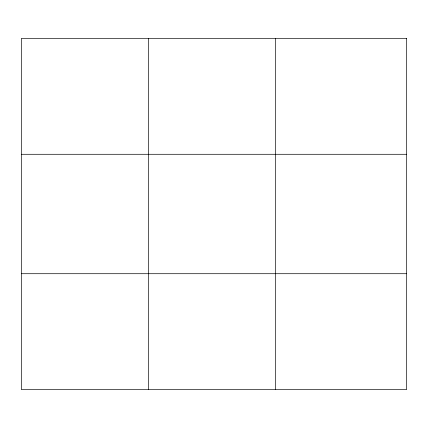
<?xml version="1.0" encoding="UTF-8"?>
<svg xmlns="http://www.w3.org/2000/svg" width="428" height="428" viewBox="0 0 428 428"><rect width="100%" height="100%" fill="white"/><g stroke="black" fill="none" stroke-linecap="round" stroke-linejoin="round"><path stroke-width="0.64" d="M148.516 38.381L148.516 389.619M275.632 38.381L275.632 389.619M21.4 154.289L406.6 154.289M21.4 273.711L406.6 273.711M406.6 38.381L406.6 389.619L21.4 389.619L21.4 38.381L406.6 38.381"/></g></svg>
